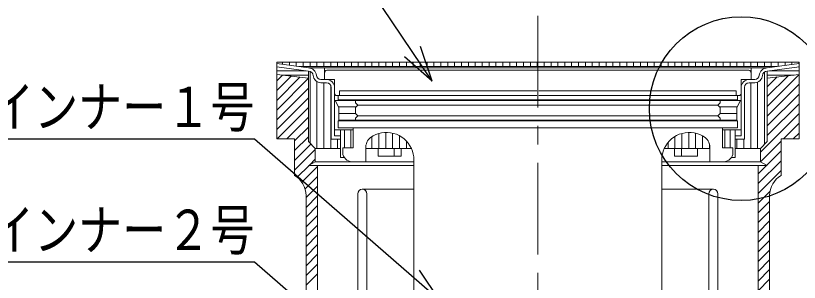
# Model space of a CAD drawing. Units: millimetres, scale not verified. Extents: x -1488 to 1365, y -1052 to 870.
# Drawn here: x -1141.3 to -714.5, y -428.3 to -283.2 of the extents above; entities that cross this region are included whole.
import ezdxf
from ezdxf.enums import TextEntityAlignment as Align

# ---------------------------------------------------------------- set-up
doc = ezdxf.new("R2010")
doc.units = ezdxf.units.MM
doc.header["$LTSCALE"] = 10
doc.linetypes.add('CHAIN1', pattern=[8, 5, -1, 1, -1])
doc.layers.add('0-E_極細4', color=14, linetype='Continuous', lineweight=15)
doc.layers.add('1-1_寸法4', color=7, linetype='Continuous')
doc.styles.add('ＭＳ ゴシック', font='')
doc.styles.get('ＭＳ ゴシック').set_extended_font_data('MS Gothic')

msp = doc.modelspace()

# ---------------------------------------------------------------- linework, layer by layer
at = {"layer": '0-E_極細4', "linetype": 'CHAIN1'}
msp.add_line((-856.9, -283.22), (-856.9, -718.42), dxfattribs=at)
at = {"layer": '0-E_極細4'}
for p, q in [((-999.15, -348.78), (-999.15, -308.42)), ((-999.15, -308.42), (-714.65, -308.42)), ((-981.85, -311.65), (-999.15, -309.18)), ((-981.85, -313.42), (-999.15, -310.95)), ((-999.15, -310.98), (-998.95, -310.98)), ((-995.98, -309.64), (-995.98, -308.42)), ((-992.23, -310.17), (-992.23, -308.42)), ((-988.48, -310.7), (-988.48, -308.42)), ((-856.9, -310.92), (-986.99, -310.92)), ((-984.73, -310.92), (-984.73, -308.42)), ((-980.98, -310.92), (-980.98, -308.42)), ((-977.23, -310.92), (-977.23, -308.42)), ((-973.48, -310.92), (-973.48, -308.42)), ((-969.73, -310.92), (-969.73, -308.42)), ((-965.98, -310.92), (-965.98, -308.42)), ((-962.23, -310.92), (-962.23, -308.42)), ((-958.48, -310.92), (-958.48, -308.42)), ((-954.73, -310.92), (-954.73, -308.42)), ((-950.98, -310.92), (-950.98, -308.42)), ((-947.23, -310.92), (-947.23, -308.42)), ((-943.48, -310.92), (-943.48, -308.42)), ((-939.73, -310.92), (-939.73, -308.42)), ((-935.98, -310.92), (-935.98, -308.42)), ((-932.23, -310.92), (-932.23, -308.42)), ((-928.48, -310.92), (-928.48, -308.42)), ((-924.73, -310.92), (-924.73, -308.42)), ((-920.98, -310.92), (-920.98, -308.42)), ((-917.23, -310.92), (-917.23, -308.42)), ((-913.48, -310.92), (-913.48, -308.42)), ((-909.73, -310.92), (-909.73, -308.42)), ((-905.98, -310.92), (-905.98, -308.42)), ((-902.23, -310.92), (-902.23, -308.42)), ((-898.48, -310.92), (-898.48, -308.42)), ((-894.73, -310.92), (-894.73, -308.42)), ((-890.98, -310.92), (-890.98, -308.42)), ((-887.23, -310.92), (-887.23, -308.42)), ((-883.48, -310.92), (-883.48, -308.42)), ((-879.73, -310.92), (-879.73, -308.42)), ((-875.98, -310.92), (-875.98, -308.42)), ((-872.23, -310.92), (-872.23, -308.42)), ((-868.48, -310.92), (-868.48, -308.42)), ((-864.73, -310.92), (-864.73, -308.42)), ((-860.98, -310.92), (-860.98, -308.42)), ((-857.23, -310.92), (-857.23, -308.42)), ((-856.9, -310.92), (-726.82, -310.92)), ((-853.48, -310.92), (-853.48, -308.42)), ((-849.73, -310.92), (-849.73, -308.42)), ((-845.98, -310.92), (-845.98, -308.42)), ((-842.23, -310.92), (-842.23, -308.42)), ((-838.48, -310.92), (-838.48, -308.42)), ((-834.73, -310.92), (-834.73, -308.42)), ((-830.98, -310.92), (-830.98, -308.42)), ((-827.23, -310.92), (-827.23, -308.42)), ((-823.48, -310.92), (-823.48, -308.42)), ((-819.73, -310.92), (-819.73, -308.42)), ((-815.98, -310.92), (-815.98, -308.42)), ((-812.23, -310.92), (-812.23, -308.42)), ((-808.48, -310.92), (-808.48, -308.42)), ((-804.73, -310.92), (-804.73, -308.42)), ((-800.98, -310.92), (-800.98, -308.42)), ((-797.23, -310.92), (-797.23, -308.42)), ((-793.48, -310.92), (-793.48, -308.42)), ((-789.73, -310.92), (-789.73, -308.42)), ((-785.98, -310.92), (-785.98, -308.42)), ((-782.23, -310.92), (-782.23, -308.42)), ((-778.48, -310.92), (-778.48, -308.42)), ((-774.73, -310.92), (-774.73, -308.42)), ((-770.98, -310.92), (-770.98, -308.42)), ((-767.23, -310.92), (-767.23, -308.42)), ((-763.48, -310.92), (-763.48, -308.42)), ((-759.73, -310.92), (-759.73, -308.42)), ((-755.98, -310.92), (-755.98, -308.42)), ((-752.23, -310.92), (-752.23, -308.42)), ((-748.48, -310.92), (-748.48, -308.42)), ((-744.73, -310.92), (-744.73, -308.42)), ((-740.98, -310.92), (-740.98, -308.42)), ((-737.23, -310.92), (-737.23, -308.42)), ((-733.48, -310.92), (-733.48, -308.42)), ((-731.96, -311.65), (-714.65, -309.18)), ((-731.96, -313.42), (-714.65, -310.95)), ((-729.73, -310.92), (-729.73, -308.42)), ((-725.98, -310.8), (-725.98, -308.42)), ((-722.23, -310.26), (-722.23, -308.42)), ((-718.48, -309.73), (-718.48, -308.42)), ((-714.86, -310.98), (-714.65, -310.98)), ((-714.73, -309.2), (-714.73, -308.42)), ((-714.65, -348.78), (-714.65, -308.42)), ((-999.15, -313.23), (-983.15, -313.23)), ((-999.15, -315.17), (-981.85, -317.17)), ((-999.15, -318.66), (-996.02, -315.53)), ((-996.43, -315.48), (-981.85, -315.48)), ((-856.9, -311.65), (-981.85, -311.65)), ((-981.85, -351.7), (-981.85, -313.4)), ((-980.98, -352.57), (-980.98, -313.55)), ((-973.15, -317.9), (-973.15, -311.65)), ((-973.03, -317.4), (-973.03, -314.15)), ((-856.9, -312.9), (-971.78, -312.9)), ((-856.9, -311.65), (-731.96, -311.65)), ((-856.9, -312.9), (-742.03, -312.9)), ((-740.78, -317.4), (-740.78, -314.15)), ((-740.65, -317.9), (-740.65, -311.65)), ((-733.48, -353.23), (-733.48, -313.89)), ((-731.96, -351.7), (-731.96, -313.4)), ((-714.65, -315.17), (-731.96, -317.17)), ((-731.96, -332.54), (-714.65, -315.24)), ((-731.96, -315.48), (-717.38, -315.48)), ((-730.66, -313.23), (-714.65, -313.23)), ((-999.15, -323.96), (-991.27, -316.08)), ((-999.15, -329.27), (-986.52, -316.63)), ((-999.15, -334.57), (-981.85, -317.27)), ((-977.23, -355.4), (-977.23, -319.02)), ((-975.01, -317.9), (-972.03, -317.9)), ((-975.01, -319.65), (-972.03, -319.65)), ((-973.48, -355.4), (-973.48, -319.65)), ((-967.65, -317.9), (-972.53, -317.9)), ((-967.65, -325.4), (-967.65, -317.9)), ((-746.15, -317.9), (-741.28, -317.9)), ((-746.15, -325.4), (-746.15, -317.9)), ((-738.8, -317.9), (-741.78, -317.9)), ((-738.8, -319.65), (-741.78, -319.65)), ((-740.98, -355.4), (-740.98, -319.65)), ((-737.23, -355.4), (-737.23, -319.35)), ((-731.96, -327.23), (-720.57, -315.85)), ((-731.96, -321.93), (-726.57, -316.54)), ((-999.15, -339.87), (-981.85, -322.57)), ((-969.73, -355.4), (-969.73, -321)), ((-969.4, -350.4), (-969.4, -322.27)), ((-967.65, -348.65), (-967.65, -322.27)), ((-964.9, -326.65), (-964.9, -324.15)), ((-857.4, -324.15), (-964.9, -324.15)), ((-856.4, -324.15), (-748.9, -324.15)), ((-748.9, -326.65), (-748.9, -324.15)), ((-746.15, -348.65), (-746.15, -322.27)), ((-744.4, -350.4), (-744.4, -322.27)), ((-731.96, -337.84), (-714.65, -320.54)), ((-999.15, -345.18), (-981.85, -327.87)), ((-857.4, -326.65), (-966.4, -326.65)), ((-965.65, -328.9), (-965.65, -326.65)), ((-856.4, -326.65), (-747.4, -326.65)), ((-748.15, -328.9), (-748.15, -326.65)), ((-731.96, -343.14), (-714.65, -325.84)), ((-856.9, -329.38), (-967.28, -329.38)), ((-965.28, -333.13), (-967.28, -329.38)), ((-965.65, -328.9), (-856.9, -328.9)), ((-965.49, -332.73), (-955.88, -332.73)), ((-956.28, -329.38), (-956.28, -330.63)), ((-856.9, -331.88), (-955.03, -331.88)), ((-748.15, -328.9), (-856.9, -328.9)), ((-856.9, -329.38), (-746.53, -329.38)), ((-856.9, -331.88), (-758.78, -331.88)), ((-757.93, -332.73), (-748.31, -332.73)), ((-757.53, -329.38), (-757.53, -330.63)), ((-748.53, -333.13), (-746.53, -329.38)), ((-731.96, -348.45), (-714.65, -331.15)), ((-998.84, -350.17), (-981.85, -333.18)), ((-965.28, -333.13), (-965.28, -340.13)), ((-965.28, -336.48), (-956.18, -336.48)), ((-956.28, -333.13), (-956.28, -336.38)), ((-955.03, -337.63), (-956.28, -336.38)), ((-758.78, -337.63), (-757.53, -336.38)), ((-757.63, -336.48), (-748.53, -336.48)), ((-757.53, -333.13), (-757.53, -336.38)), ((-748.53, -333.13), (-748.53, -340.13)), ((-735.65, -357.45), (-714.65, -336.45)), ((-993.54, -350.17), (-981.85, -338.48)), ((-856.9, -340.13), (-965.28, -340.13)), ((-956.28, -338.88), (-955.03, -337.63)), ((-956.28, -338.88), (-956.28, -340.13)), ((-856.9, -337.63), (-955.03, -337.63)), ((-856.9, -337.63), (-758.78, -337.63)), ((-856.9, -340.13), (-748.53, -340.13)), ((-757.53, -338.88), (-758.78, -337.63)), ((-757.53, -338.88), (-757.53, -340.13)), ((-989.4, -351.34), (-981.85, -343.78)), ((-957.53, -345.4), (-967.65, -345.4)), ((-965.65, -344.15), (-957.53, -344.15)), ((-964.4, -360.4), (-964.4, -345.4)), ((-962.23, -355.15), (-962.23, -345.4)), ((-958.78, -355.15), (-958.78, -345.4)), ((-957.53, -344.15), (-856.9, -344.15)), ((-957.53, -355.15), (-957.53, -344.15)), ((-756.28, -344.15), (-856.9, -344.15)), ((-756.28, -355.15), (-756.28, -344.15)), ((-748.15, -344.15), (-756.28, -344.15)), ((-756.28, -345.4), (-746.15, -345.4)), ((-755.03, -355.15), (-755.03, -345.4)), ((-752.23, -355.15), (-752.23, -345.4)), ((-749.4, -360.4), (-749.4, -345.4)), ((-723.07, -350.17), (-714.65, -341.75)), ((-999.15, -350.17), (-999.15, -348.78)), ((-989.4, -356.64), (-981.85, -349.09)), ((-964.4, -348.65), (-967.65, -348.65)), ((-947.23, -355.4), (-947.23, -348.92)), ((-943.48, -355.4), (-943.48, -347.28)), ((-939.73, -355.4), (-939.73, -346.72)), ((-935.98, -355.4), (-935.98, -347.11)), ((-932.23, -355.4), (-932.23, -348.54)), ((-782.23, -355.4), (-782.23, -348.92)), ((-778.48, -355.4), (-778.48, -347.28)), ((-774.73, -355.4), (-774.73, -346.72)), ((-770.98, -355.4), (-770.98, -347.11)), ((-767.23, -355.4), (-767.23, -348.54)), ((-749.4, -348.65), (-746.15, -348.65)), ((-717.77, -350.17), (-714.65, -347.06)), ((-714.65, -350.17), (-714.65, -348.78)), ((-989.4, -350.17), (-999.15, -350.17)), ((-989.4, -370.17), (-989.4, -350.17)), ((-989.4, -361.94), (-980.51, -353.05)), ((-981.85, -351.7), (-978.15, -355.4)), ((-964.4, -350.4), (-969.4, -350.4)), ((-965.98, -355.4), (-965.98, -350.4)), ((-928.48, -355.4), (-928.48, -351.43)), ((-785.98, -355.4), (-785.98, -352.18)), ((-763.48, -355.4), (-763.48, -352.95)), ((-749.4, -350.4), (-744.4, -350.4)), ((-748.48, -355.4), (-748.48, -350.4)), ((-744.73, -355.4), (-744.73, -350.4)), ((-731.96, -351.7), (-735.65, -355.4)), ((-735.6, -362.7), (-724.4, -351.5)), ((-724.4, -370.17), (-724.4, -350.17)), ((-724.4, -350.17), (-714.65, -350.17)), ((-989.4, -367.25), (-978.15, -356)), ((-978.15, -362.67), (-978.15, -355.4)), ((-964.4, -355.4), (-978.15, -355.4)), ((-963.15, -355.15), (-957.53, -355.15)), ((-963.15, -357.65), (-963.15, -355.15)), ((-925.8, -355.4), (-950.65, -355.4)), ((-943.87, -359.65), (-943.87, -355.4)), ((-935.12, -359.65), (-935.12, -355.4)), ((-931.37, -359.65), (-931.37, -355.4)), ((-788.01, -355.4), (-763.16, -355.4)), ((-782.44, -359.65), (-782.44, -355.4)), ((-778.69, -359.65), (-778.69, -355.4)), ((-769.94, -359.65), (-769.94, -355.4)), ((-750.65, -355.15), (-756.28, -355.15)), ((-750.65, -357.65), (-750.65, -355.15)), ((-749.4, -355.4), (-735.65, -355.4)), ((-735.65, -362.67), (-735.65, -355.4)), ((-732.16, -364.56), (-724.4, -356.81)), ((-981.85, -364.67), (-978.15, -362.67)), ((-981.13, -364.28), (-978.15, -361.3)), ((-924.4, -362.67), (-978.15, -362.67)), ((-962.33, -360.4), (-964.4, -360.4)), ((-931.37, -359.65), (-943.87, -359.65)), ((-924.4, -509.15), (-924.4, -361.71)), ((-924.4, -365.41), (-924.4, -361.71)), ((-789.4, -509.15), (-789.4, -361.71)), ((-789.4, -365.41), (-789.4, -361.71)), ((-789.4, -362.67), (-735.65, -362.67)), ((-782.44, -359.65), (-769.94, -359.65)), ((-751.48, -360.4), (-749.4, -360.4)), ((-736.9, -374.61), (-724.4, -362.11)), ((-731.96, -364.67), (-735.65, -362.67)), ((-987.98, -371.13), (-981.52, -364.67)), ((-985.4, -373.85), (-976.9, -365.35)), ((-924.4, -364.67), (-981.85, -364.67)), ((-976.9, -432.36), (-976.9, -364.67)), ((-789.4, -364.67), (-731.96, -364.67)), ((-736.9, -432.36), (-736.9, -364.67)), ((-736.9, -369.31), (-732.27, -364.67)), ((-983.67, -377.43), (-976.9, -370.66)), ((-736.9, -379.91), (-724.4, -367.41)), ((-983.15, -382.21), (-976.9, -375.96)), ((-952.53, -377.67), (-924.4, -377.67)), ((-761.28, -377.67), (-789.4, -377.67)), ((-736.9, -385.22), (-730.45, -378.77)), ((-983.15, -565.92), (-983.15, -380.99)), ((-983.15, -387.51), (-976.9, -381.26)), ((-955.03, -524.67), (-955.03, -380.17)), ((-950.03, -524.67), (-950.03, -380.17)), ((-763.78, -524.67), (-763.78, -380.17)), ((-758.78, -524.67), (-758.78, -380.17)), ((-730.65, -565.92), (-730.65, -380.99)), ((-983.15, -392.82), (-976.9, -386.57)), ((-736.9, -390.52), (-730.65, -384.27)), ((-983.15, -398.12), (-976.9, -391.87)), ((-736.9, -395.82), (-730.65, -389.57)), ((-736.9, -401.13), (-730.65, -394.88)), ((-983.15, -403.42), (-976.9, -397.17)), ((-736.9, -406.43), (-730.65, -400.18)), ((-983.15, -408.73), (-976.9, -402.48)), ((-736.9, -411.73), (-730.65, -405.48)), ((-983.15, -414.03), (-976.9, -407.78)), ((-983.15, -419.33), (-976.9, -413.08)), ((-736.9, -417.03), (-730.65, -410.78)), ((-736.9, -422.34), (-730.65, -416.09)), ((-983.15, -424.64), (-976.9, -418.39)), ((-736.9, -427.64), (-730.65, -421.39)), ((-983.15, -429.94), (-976.9, -423.69)), ((-736.9, -432.94), (-730.65, -426.69))]:
    msp.add_line(p, q, dxfattribs=at)
for points in [[(-956.28, -333.13), (-955.03, -331.88), (-956.28, -330.63)], [(-757.53, -333.13), (-758.78, -331.88), (-757.53, -330.63)], [(-965.65, -344.15), (-965.65, -340.4), (-856.9, -340.4)], [(-748.15, -344.15), (-748.15, -340.4), (-856.9, -340.4)], [(-958.15, -362.65), (-950.65, -362.65), (-950.65, -355.15)], [(-755.65, -362.65), (-763.15, -362.65), (-763.15, -355.15)]]:
    msp.add_lwpolyline(points, dxfattribs=at)
for centre, radius, start, end in [((-981.85, -316.02), 4.38, 4.151, 90), ((-981.85, -316.02), 2.62, 4.151, 90), ((-975.01, -315.4), 4.25, 183.3509, 270), ((-975.01, -315.4), 2.5, 183.3509, 270), ((-971.78, -314.15), 1.25, 155.9454, 180), ((-971.78, -314.15), 1.25, 90, 155.9454), ((-742.03, -314.15), 1.25, 24.0545, 90), ((-742.03, -314.15), 1.25, 0, 24.0545), ((-738.8, -315.4), 2.5, 270, 356.6491), ((-738.8, -315.4), 4.25, 270, 356.6491), ((-731.96, -316.02), 4.38, 90, 175.849), ((-731.96, -316.02), 2.62, 90, 175.849), ((-972.53, -317.4), 0.5, 180, 270), ((-972.03, -322.27), 4.38, 0, 90), ((-972.03, -322.27), 2.62, 0, 90), ((-741.78, -322.27), 4.38, 90, 180), ((-741.78, -322.27), 2.62, 90, 180), ((-741.28, -317.4), 0.5, 270, 360), ((-966.4, -325.4), 1.25, 180, 270), ((-747.4, -325.4), 1.25, 270, 360), ((-943.15, -355.15), 7.5, 129.9705, 181.9251), ((-939.4, -361.71), 15, 24.8869, 124.8337), ((-774.4, -361.71), 15, 55.1663, 155.113), ((-770.65, -355.15), 7.5, 358.0749, 50.0295), ((-958.15, -357.65), 5, 180, 270), ((-939.4, -361.71), 15, 0, 24.8869), ((-774.4, -361.71), 15, 155.113, 180), ((-755.65, -357.65), 5, 270, 360), ((-995.65, -380.99), 12.5, 0, 60), ((-718.15, -380.99), 12.5, 120, 180), ((-952.53, -380.17), 2.5, 90, 180), ((-952.53, -380.17), 2.5, 0, 90), ((-761.28, -380.17), 2.5, 90, 180), ((-761.28, -380.17), 2.5, 0, 90)]:
    msp.add_arc(centre, radius, start, end, dxfattribs=at)
at = {"layer": '1-1_寸法4'}
for p, q in [((-914.42, -318.8), (-920.9, -299.88)), ((-914.42, -318.8), (-929.49, -305.65)), ((-910.2, -438.28), (-921.39, -421.7))]:
    msp.add_line(p, q, dxfattribs=at)
for points in [[(-914.42, -318.8), (-947.09, -270.19), (-1091.09, -270.19)], [(-910.2, -438.28), (-1011.24, -350.42), (-1203.24, -350.42)], [(-937.18, -481.77), (-1011.24, -417.37), (-1203.24, -417.37)]]:
    msp.add_lwpolyline(points, dxfattribs=at)
msp.add_circle((-746.15, -333.78), 50, dxfattribs=at)

# ---------------------------------------------------------------- texts
at = {"layer": '1-1_寸法4', "style": 'ＭＳ ゴシック', "width": 0.8}
for s, p in [('防臭インナー１号', (-1203.24, -350.42)), ('防臭インナー２号', (-1203.24, -417.37))]:
    msp.add_text(s, height=21.99, dxfattribs=at).set_placement(p, align=Align.BOTTOM_LEFT)

doc.saveas('drawing.dxf')
